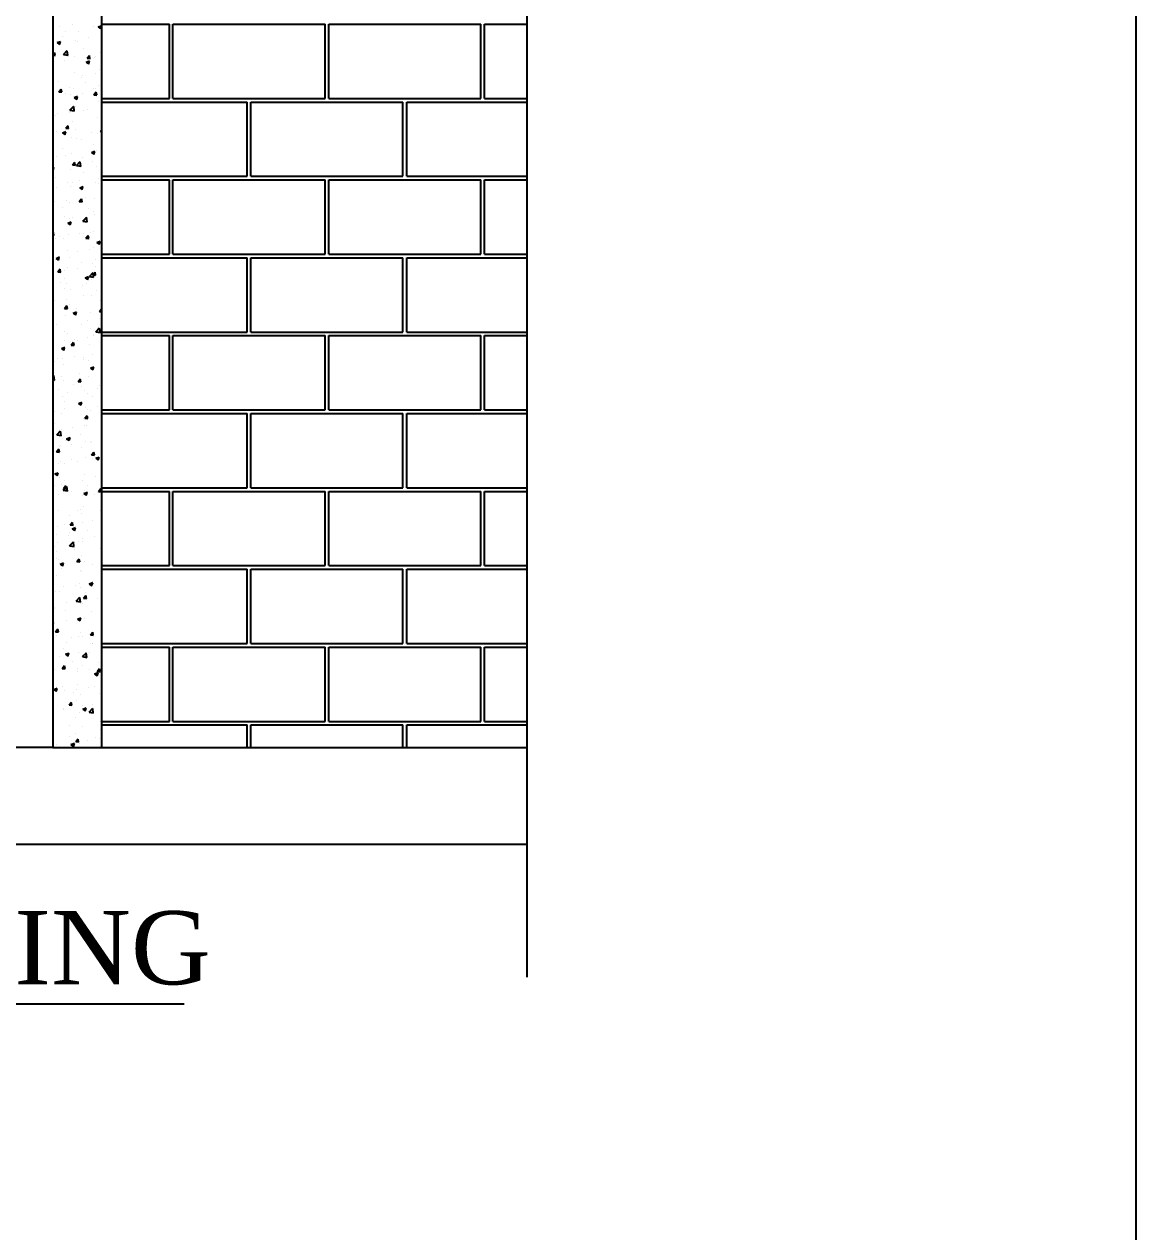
# Model space of a CAD drawing. Header units: metres. Extents: x 2267204 to 2267561, y 3771 to 3959.
# Drawn here: x 2267523.67 to 2267526.318, y 3937.29 to 3940.168 of the extents above; entities that cross this region are included whole.
import ezdxf

# ---------------------------------------------------------------- set-up
doc = ezdxf.new("R2010")
doc.units = ezdxf.units.M
doc.header["$LTSCALE"] = 3.5
doc.header["$MEASUREMENT"] = 0
doc.layers.get('0').update_dxf_attribs({"linetype": 'CONTINUOUS'})
doc.styles.add('Times', font='times.ttf')

# ---------------------------------------------------------------- blocks, each defined once
blk = doc.blocks.new('A$C267C1C9C')
for p, q in [((4990.57, 2436.66), (4990.57, 2614.69)), ((4946.1, 2586.09), (4946.1, 2458.23)), ((4950.67, 2586.09), (4950.67, 2458.23)), ((4946.76, 2525.91), (4946.76, 2525.91)), ((4947.9, 2526.06), (4947.9, 2526.06)), ((4949.93, 2525.82), (4949.93, 2525.82)), ((4950.33, 2525.82), (4950.65, 2525.94)), ((4950.33, 2525.82), (4950.55, 2525.67)), ((4950.55, 2525.64), (4950.64, 2525.92)), ((4950.67, 2526.08), (4957.02, 2526.08)), ((4957.02, 2519.12), (4957.02, 2526.08)), ((4957.36, 2526.08), (4971.63, 2526.08)), ((4957.36, 2519.12), (4957.36, 2526.08)), ((4971.63, 2519.12), (4971.63, 2526.08)), ((4971.97, 2526.08), (4986.24, 2526.08)), ((4971.97, 2519.12), (4971.97, 2526.08)), ((4986.24, 2519.12), (4986.24, 2526.08)), ((4986.58, 2526.08), (4990.57, 2526.08)), ((4986.58, 2519.12), (4986.58, 2526.08)), ((4946.99, 2524.89), (4946.99, 2524.89)), ((4947.26, 2525.36), (4947.26, 2525.36)), ((4948.47, 2525.4), (4948.47, 2525.4)), ((4949.43, 2524.79), (4949.43, 2524.79)), ((4950.59, 2524.91), (4950.59, 2524.91)), ((4946.49, 2524.35), (4946.81, 2524.47)), ((4946.49, 2524.35), (4946.72, 2524.19)), ((4946.7, 2524.26), (4946.7, 2524.26)), ((4946.71, 2524.17), (4946.81, 2524.45)), ((4947.09, 2523.23), (4947.45, 2523.6)), ((4947.5, 2523.15), (4947.45, 2523.58)), ((4948.22, 2524.57), (4948.22, 2524.57)), ((4948.43, 2524.49), (4948.43, 2524.49)), ((4949.01, 2523.77), (4949.01, 2523.77)), ((4946.1, 2523.26), (4946.25, 2523.44)), ((4946.1, 2523.17), (4946.3, 2523.15)), ((4946.3, 2523.13), (4946.25, 2523.42)), ((4946.34, 2523.31), (4946.34, 2523.31)), ((4947.09, 2523.23), (4947.5, 2523.16)), ((4947.23, 2522.69), (4947.23, 2522.69)), ((4947.56, 2523.08), (4947.56, 2523.08)), ((4948.16, 2523.05), (4948.16, 2523.05)), ((4949.22, 2522.51), (4949.53, 2522.63)), ((4949.22, 2522.51), (4949.44, 2522.35)), ((4949.3, 2522.89), (4949.52, 2523.15)), ((4949.3, 2522.89), (4949.58, 2522.87)), ((4949.44, 2522.33), (4949.53, 2522.61)), ((4949.57, 2522.84), (4949.52, 2523.13)), ((4950, 2522.98), (4950, 2522.98)), ((4950.11, 2523.07), (4950.11, 2523.07)), ((4950.54, 2523.39), (4950.54, 2523.39)), ((4948.11, 2521.53), (4948.11, 2521.53)), ((4948.91, 2521.26), (4948.91, 2521.26)), ((4950.06, 2521.42), (4950.06, 2521.42)), ((4950.48, 2521.87), (4950.48, 2521.87)), ((4946.16, 2520.58), (4946.16, 2520.58)), ((4946.67, 2520.75), (4946.67, 2520.75)), ((4947.63, 2520.14), (4947.63, 2520.14)), ((4948.82, 2521.04), (4948.82, 2521.04)), ((4949.11, 2520.65), (4949.11, 2520.65)), ((4950.42, 2520.35), (4950.42, 2520.35)), ((4946.66, 2519.74), (4946.88, 2520)), ((4946.66, 2519.74), (4946.94, 2519.72)), ((4946.93, 2519.7), (4946.88, 2519.98)), ((4947.25, 2519.58), (4947.25, 2519.58)), ((4947.71, 2519.46), (4947.71, 2519.46)), ((4948.05, 2520.01), (4948.05, 2520.01)), ((4948.1, 2519.2), (4948.42, 2519.32)), ((4948.1, 2519.2), (4948.33, 2519.04)), ((4948.33, 2519.02), (4948.42, 2519.3)), ((4948.86, 2519.61), (4948.86, 2519.61)), ((4949.91, 2520.04), (4949.91, 2520.04)), ((4949.94, 2519.45), (4950.16, 2519.72)), ((4949.94, 2519.45), (4950.21, 2519.43)), ((4950.07, 2520.03), (4950.07, 2520.03)), ((4950.21, 2519.41), (4950.15, 2519.69)), ((4950.58, 2519.84), (4950.58, 2519.84)), ((4950.67, 2519.12), (4957.02, 2519.12)), ((4957.36, 2519.12), (4971.63, 2519.12)), ((4971.97, 2519.12), (4986.24, 2519.12)), ((4986.58, 2519.12), (4990.57, 2519.12)), ((4947.65, 2517.81), (4947.65, 2517.81)), ((4947.7, 2518.02), (4948.06, 2518.39)), ((4947.7, 2518.02), (4948.11, 2517.96)), ((4948, 2518.49), (4948, 2518.49)), ((4948.1, 2517.94), (4948.05, 2518.37)), ((4948.2, 2518.32), (4948.2, 2518.32)), ((4948.99, 2517.98), (4948.99, 2517.98)), ((4949.38, 2518.04), (4949.38, 2518.04)), ((4950.37, 2518.83), (4950.37, 2518.83)), ((4950.64, 2518.22), (4950.64, 2518.22)), ((4950.67, 2518.78), (4964.32, 2518.78)), ((4964.32, 2511.81), (4964.32, 2518.78)), ((4964.66, 2518.78), (4978.93, 2518.78)), ((4964.66, 2511.81), (4964.66, 2518.78)), ((4978.93, 2511.81), (4978.93, 2518.78)), ((4979.28, 2518.78), (4990.57, 2518.78)), ((4979.28, 2511.81), (4979.28, 2518.78)), ((4946.33, 2517.53), (4946.33, 2517.53)), ((4946.51, 2517.66), (4946.51, 2517.66)), ((4947.94, 2516.97), (4947.94, 2516.97)), ((4950.31, 2517.31), (4950.31, 2517.31)), ((4946.45, 2516.01), (4946.45, 2516.01)), ((4946.99, 2515.89), (4947.31, 2516.01)), ((4946.99, 2515.89), (4947.22, 2515.73)), ((4947.22, 2515.71), (4947.31, 2515.99)), ((4947.3, 2516.31), (4947.52, 2516.57)), ((4947.3, 2516.31), (4947.57, 2516.28)), ((4947.31, 2515.99), (4947.31, 2515.99)), ((4947.57, 2516.26), (4947.51, 2516.55)), ((4948.18, 2516.24), (4948.18, 2516.24)), ((4949.75, 2515.89), (4949.75, 2515.89)), ((4950.26, 2515.79), (4950.26, 2515.79)), ((4950.57, 2516.02), (4950.67, 2516.14)), ((4950.57, 2516.02), (4950.67, 2516.01)), ((4946.14, 2514.8), (4946.14, 2514.8)), ((4946.98, 2514.44), (4946.98, 2514.44)), ((4947.89, 2515.45), (4947.89, 2515.45)), ((4948.27, 2515.38), (4948.27, 2515.38)), ((4948.8, 2515.26), (4948.8, 2515.26)), ((4949.86, 2514.82), (4949.86, 2514.82)), ((4946.4, 2513.67), (4946.4, 2513.67)), ((4947.24, 2513.8), (4947.24, 2513.8)), ((4947.83, 2513.93), (4947.83, 2513.93)), ((4948.84, 2513.57), (4948.84, 2513.57)), ((4949.72, 2514.05), (4950.04, 2514.17)), ((4949.72, 2514.05), (4949.95, 2513.89)), ((4949.9, 2514.26), (4949.9, 2514.26)), ((4949.94, 2513.87), (4950.03, 2514.15)), ((4950.2, 2514.27), (4950.2, 2514.27)), ((4946.1, 2512.66), (4946.2, 2512.7)), ((4946.1, 2512.42), (4946.11, 2512.42)), ((4946.11, 2512.4), (4946.2, 2512.67)), ((4947.77, 2512.41), (4947.77, 2512.41)), ((4947.93, 2512.87), (4948.15, 2513.13)), ((4947.93, 2512.87), (4948.2, 2512.85)), ((4948.2, 2512.83), (4948.15, 2513.11)), ((4948.3, 2512.82), (4948.66, 2513.19)), ((4948.3, 2512.82), (4948.71, 2512.75)), ((4948.71, 2512.74), (4948.66, 2513.17)), ((4948.66, 2513.02), (4948.66, 2513.02)), ((4948.98, 2512.2), (4948.98, 2512.2)), ((4949.81, 2513.17), (4949.81, 2513.17)), ((4950.15, 2512.75), (4950.15, 2512.75)), ((4946.32, 2511.74), (4946.32, 2511.74)), ((4947.46, 2511.22), (4947.46, 2511.22)), ((4947.95, 2511.23), (4947.95, 2511.23)), ((4948.61, 2511.37), (4948.61, 2511.37)), ((4950.09, 2511.23), (4950.09, 2511.23)), ((4950.33, 2511.59), (4950.33, 2511.59)), ((4950.39, 2511.13), (4950.39, 2511.13)), ((4950.67, 2511.81), (4964.32, 2511.81)), ((4950.67, 2511.47), (4957.02, 2511.47)), ((4957.02, 2504.51), (4957.02, 2511.47)), ((4957.36, 2511.47), (4971.63, 2511.47)), ((4957.36, 2504.51), (4957.36, 2511.47)), ((4964.66, 2511.81), (4978.93, 2511.81)), ((4971.63, 2504.51), (4971.63, 2511.47)), ((4971.97, 2511.47), (4986.24, 2511.47)), ((4971.97, 2504.51), (4971.97, 2511.47)), ((4979.28, 2511.81), (4990.57, 2511.81)), ((4986.24, 2504.51), (4986.24, 2511.47)), ((4986.58, 2511.47), (4990.57, 2511.47)), ((4986.58, 2504.51), (4986.58, 2511.47)), ((4946.48, 2510.72), (4946.48, 2510.72)), ((4947.72, 2510.89), (4947.72, 2510.89)), ((4948.61, 2510.74), (4948.93, 2510.86)), ((4948.61, 2510.74), (4948.83, 2510.58)), ((4948.83, 2510.56), (4948.92, 2510.84)), ((4948.91, 2510.62), (4948.91, 2510.62)), ((4946.13, 2509.02), (4946.13, 2509.02)), ((4946.26, 2509.42), (4946.26, 2509.42)), ((4947.04, 2508.91), (4947.04, 2508.91)), ((4947.4, 2509.57), (4947.4, 2509.57)), ((4947.66, 2509.37), (4947.66, 2509.37)), ((4948.56, 2509.44), (4948.78, 2509.7)), ((4948.56, 2509.44), (4948.84, 2509.41)), ((4948.83, 2509.39), (4948.78, 2509.68)), ((4948.79, 2509.48), (4948.79, 2509.48)), ((4949.13, 2509.79), (4949.13, 2509.79)), ((4949.48, 2508.81), (4949.48, 2508.81)), ((4950.04, 2509.71), (4950.04, 2509.71)), ((4946.2, 2507.76), (4946.2, 2507.76)), ((4947.22, 2508.02), (4947.22, 2508.02)), ((4947.61, 2507.85), (4947.61, 2507.85)), ((4947.93, 2507.99), (4947.93, 2507.99)), ((4948.91, 2507.61), (4949.27, 2507.98)), ((4949.31, 2507.53), (4949.26, 2507.97)), ((4949.89, 2508.47), (4949.89, 2508.47)), ((4949.98, 2508.19), (4949.98, 2508.19)), ((4946.1, 2506.5), (4946.14, 2506.55)), ((4946.19, 2506.24), (4946.14, 2506.53)), ((4946.15, 2506.58), (4946.15, 2506.58)), ((4947.5, 2507.42), (4947.82, 2507.55)), ((4947.5, 2507.42), (4947.72, 2507.27)), ((4947.72, 2507.25), (4947.81, 2507.52)), ((4948.91, 2507.61), (4949.32, 2507.55)), ((4949.61, 2506.57), (4949.61, 2506.57)), ((4949.92, 2506.67), (4949.92, 2506.67)), ((4946.1, 2506.27), (4946.19, 2506.26)), ((4946.3, 2505.96), (4946.3, 2505.96)), ((4946.73, 2506.19), (4946.73, 2506.19)), ((4947.12, 2505.97), (4947.12, 2505.97)), ((4947.55, 2506.33), (4947.55, 2506.33)), ((4948.59, 2506.48), (4948.59, 2506.48)), ((4948.97, 2506.42), (4948.97, 2506.42)), ((4949.2, 2506), (4949.42, 2506.26)), ((4949.2, 2506), (4949.47, 2505.98)), ((4949.47, 2505.96), (4949.41, 2506.24)), ((4949.55, 2505.86), (4949.55, 2505.86)), ((4950.22, 2505.59), (4950.54, 2505.71)), ((4950.22, 2505.59), (4950.45, 2505.43)), ((4950.45, 2505.41), (4950.54, 2505.69)), ((4946.39, 2504.11), (4946.71, 2504.24)), ((4947.5, 2504.81), (4947.5, 2504.81)), ((4948.41, 2504.77), (4948.41, 2504.77)), ((4949.56, 2504.92), (4949.56, 2504.92)), ((4949.87, 2505.15), (4949.87, 2505.15)), ((4950.67, 2504.51), (4957.02, 2504.51)), ((4957.36, 2504.51), (4971.63, 2504.51)), ((4971.97, 2504.51), (4986.24, 2504.51)), ((4986.58, 2504.51), (4990.57, 2504.51)), ((4946.11, 2503.24), (4946.11, 2503.24)), ((4946.39, 2504.11), (4946.61, 2503.96)), ((4946.56, 2502.85), (4946.78, 2503.12)), ((4946.61, 2503.94), (4946.7, 2504.21)), ((4946.82, 2502.81), (4946.77, 2503.09)), ((4947.44, 2503.29), (4947.44, 2503.29)), ((4947.68, 2504.15), (4947.68, 2504.15)), ((4948.36, 2503.12), (4948.36, 2503.12)), ((4948.78, 2503.69), (4948.78, 2503.69)), ((4949.81, 2503.63), (4949.81, 2503.63)), ((4950.08, 2503.35), (4950.08, 2503.35)), ((4950.12, 2504.05), (4950.12, 2504.05)), ((4950.67, 2504.16), (4964.32, 2504.16)), ((4964.32, 2497.2), (4964.32, 2504.16)), ((4964.66, 2497.2), (4964.66, 2504.16)), ((4964.66, 2504.16), (4978.93, 2504.16)), ((4978.93, 2497.2), (4978.93, 2504.16)), ((4979.28, 2497.2), (4979.28, 2504.16)), ((4979.28, 2504.16), (4990.57, 2504.16)), ((4946.56, 2502.85), (4946.83, 2502.83)), ((4947.21, 2502.97), (4947.21, 2502.97)), ((4947.21, 2502.23), (4947.21, 2502.23)), ((4949.11, 2502.27), (4949.43, 2502.4)), ((4949.11, 2502.27), (4949.34, 2502.12)), ((4949.33, 2502.1), (4949.43, 2502.37)), ((4949.52, 2502.41), (4949.87, 2502.78)), ((4949.52, 2502.41), (4949.92, 2502.35)), ((4949.76, 2502.11), (4949.76, 2502.11)), ((4949.83, 2502.57), (4950.05, 2502.83)), ((4949.83, 2502.57), (4950.1, 2502.54)), ((4949.92, 2502.33), (4949.87, 2502.76)), ((4949.87, 2502.69), (4949.87, 2502.69)), ((4950.1, 2502.52), (4950.05, 2502.81)), ((4946.79, 2501.82), (4946.79, 2501.82)), ((4947.15, 2501.32), (4947.15, 2501.32)), ((4947.39, 2501.77), (4947.39, 2501.77)), ((4947.76, 2501.21), (4947.76, 2501.21)), ((4948.88, 2501.55), (4948.88, 2501.55)), ((4949.23, 2501.72), (4949.23, 2501.72)), ((4950.19, 2501.11), (4950.19, 2501.11)), ((4946.29, 2500.18), (4946.29, 2500.18)), ((4947.33, 2500.25), (4947.33, 2500.25)), ((4947.68, 2499.75), (4947.68, 2499.75)), ((4948.95, 2500.64), (4948.95, 2500.64)), ((4949.7, 2500.59), (4949.7, 2500.59)), ((4950.57, 2500.13), (4950.57, 2500.13)), ((4947.19, 2499.42), (4947.41, 2499.68)), ((4947.19, 2499.42), (4947.46, 2499.4)), ((4947.28, 2498.73), (4947.28, 2498.73)), ((4947.46, 2499.37), (4947.41, 2499.66)), ((4948, 2498.96), (4948.32, 2499.09)), ((4948, 2498.96), (4948.23, 2498.81)), ((4948.22, 2498.79), (4948.32, 2499.06)), ((4948.32, 2499.4), (4948.32, 2499.4)), ((4949.65, 2499.07), (4949.65, 2499.07)), ((4950.46, 2499.13), (4950.67, 2499.38)), ((4950.46, 2499.13), (4950.67, 2499.11)), ((4946.48, 2497.94), (4946.48, 2497.94)), ((4948.76, 2497.91), (4948.76, 2497.91)), ((4949.36, 2498.32), (4949.36, 2498.32)), ((4949.59, 2497.55), (4949.59, 2497.55)), ((4950.12, 2497.21), (4950.48, 2497.58)), ((4950.52, 2497.12), (4950.47, 2497.56)), ((4950.51, 2498.47), (4950.51, 2498.47)), ((4947.2, 2496.45), (4947.2, 2496.45)), ((4947.22, 2497.21), (4947.22, 2497.21)), ((4947.43, 2497.06), (4947.43, 2497.06)), ((4948.16, 2496.52), (4948.16, 2496.52)), ((4948.4, 2496.45), (4948.4, 2496.45)), ((4949.31, 2496.67), (4949.31, 2496.67)), ((4949.86, 2496.91), (4949.86, 2496.91)), ((4949.87, 2496.96), (4949.87, 2496.96)), ((4950.12, 2497.21), (4950.53, 2497.14)), ((4950.67, 2497.2), (4964.32, 2497.2)), ((4950.67, 2496.86), (4957.02, 2496.86)), ((4957.02, 2489.89), (4957.02, 2496.86)), ((4957.36, 2496.86), (4971.63, 2496.86)), ((4957.36, 2489.89), (4957.36, 2496.86)), ((4964.66, 2497.2), (4978.93, 2497.2)), ((4971.63, 2489.89), (4971.63, 2496.86)), ((4971.97, 2496.86), (4986.24, 2496.86)), ((4971.97, 2489.89), (4971.97, 2496.86)), ((4979.28, 2497.2), (4990.57, 2497.2)), ((4986.24, 2489.89), (4986.24, 2496.86)), ((4986.58, 2496.86), (4990.57, 2496.86)), ((4986.58, 2489.89), (4986.58, 2496.86)), ((4946.89, 2495.65), (4947.21, 2495.77)), ((4946.89, 2495.65), (4947.12, 2495.5)), ((4947.11, 2495.48), (4947.2, 2495.75)), ((4947.16, 2495.69), (4947.16, 2495.69)), ((4947.82, 2495.98), (4948.04, 2496.25)), ((4947.82, 2495.98), (4948.1, 2495.96)), ((4948.09, 2495.94), (4948.04, 2496.22)), ((4949.54, 2496.03), (4949.54, 2496.03)), ((4946.28, 2494.4), (4946.28, 2494.4)), ((4946.52, 2494.74), (4946.52, 2494.74)), ((4946.96, 2494.72), (4946.96, 2494.72)), ((4947.11, 2494.17), (4947.11, 2494.17)), ((4948.11, 2494.87), (4948.11, 2494.87)), ((4948.94, 2494.85), (4948.94, 2494.85)), ((4948.96, 2494.64), (4948.96, 2494.64)), ((4949.48, 2494.51), (4949.48, 2494.51)), ((4949.83, 2495.1), (4949.83, 2495.1)), ((4946.1, 2493.02), (4946.21, 2493.13)), ((4946.26, 2492.68), (4946.2, 2493.11)), ((4946.9, 2493.07), (4946.9, 2493.07)), ((4948.63, 2493.3), (4948.63, 2493.3)), ((4949.42, 2492.99), (4949.42, 2492.99)), ((4949.61, 2493.81), (4949.93, 2493.94)), ((4949.61, 2493.81), (4949.84, 2493.66)), ((4949.84, 2493.64), (4949.93, 2493.91)), ((4946.1, 2492.72), (4946.26, 2492.69)), ((4946.6, 2491.8), (4946.6, 2491.8)), ((4947.05, 2492.65), (4947.05, 2492.65)), ((4948.07, 2492.31), (4948.07, 2492.31)), ((4948.46, 2492.55), (4948.68, 2492.81)), ((4948.46, 2492.55), (4948.73, 2492.53)), ((4948.73, 2492.5), (4948.67, 2492.79)), ((4948.75, 2492.13), (4948.75, 2492.13)), ((4950.32, 2491.88), (4950.32, 2491.88)), ((4950.51, 2492.2), (4950.51, 2492.2)), ((4947, 2491.13), (4947, 2491.13)), ((4947.18, 2490.67), (4947.18, 2490.67)), ((4947.43, 2491.5), (4947.43, 2491.5)), ((4948.5, 2490.5), (4948.82, 2490.62)), ((4949.04, 2491.69), (4949.04, 2491.69)), ((4949.37, 2491.47), (4949.37, 2491.47)), ((4949.85, 2491.13), (4949.85, 2491.13)), ((4946.23, 2489.7), (4946.23, 2489.7)), ((4946.94, 2489.6), (4946.94, 2489.6)), ((4947.16, 2489.99), (4947.16, 2489.99)), ((4948.5, 2490.5), (4948.73, 2490.35)), ((4948.73, 2490.33), (4948.82, 2490.6)), ((4949.11, 2490.08), (4949.11, 2490.08)), ((4949.31, 2489.95), (4949.31, 2489.95)), ((4949.6, 2489.88), (4949.6, 2489.88)), ((4950.26, 2490.23), (4950.26, 2490.23)), ((4950.67, 2489.89), (4957.02, 2489.89)), ((4950.67, 2489.55), (4964.32, 2489.55)), ((4957.36, 2489.89), (4971.63, 2489.89)), ((4964.32, 2482.59), (4964.32, 2489.55)), ((4964.66, 2489.55), (4978.93, 2489.55)), ((4964.66, 2482.59), (4964.66, 2489.55)), ((4971.97, 2489.89), (4986.24, 2489.89)), ((4978.93, 2482.59), (4978.93, 2489.55)), ((4979.28, 2489.55), (4990.57, 2489.55)), ((4979.28, 2482.59), (4979.28, 2489.55)), ((4986.58, 2489.89), (4990.57, 2489.89)), ((4946.26, 2488.62), (4946.26, 2488.62)), ((4948.93, 2489.07), (4948.93, 2489.07)), ((4949.06, 2488.43), (4949.06, 2488.43)), ((4949.09, 2489.11), (4949.31, 2489.38)), ((4949.09, 2489.11), (4949.36, 2489.09)), ((4949.26, 2488.43), (4949.26, 2488.43)), ((4949.36, 2489.07), (4949.31, 2489.35)), ((4946.27, 2487.65), (4946.27, 2487.65)), ((4946.46, 2487.55), (4946.81, 2487.92)), ((4946.46, 2487.55), (4946.86, 2487.49)), ((4946.86, 2487.47), (4946.81, 2487.91)), ((4946.89, 2488.08), (4946.89, 2488.08)), ((4947.39, 2487.19), (4947.71, 2487.31)), ((4947.62, 2487.02), (4947.71, 2487.29)), ((4947.91, 2488.28), (4947.91, 2488.28)), ((4948.71, 2487.55), (4948.71, 2487.55)), ((4946.45, 2485.97), (4946.67, 2486.23)), ((4946.72, 2485.92), (4946.66, 2486.21)), ((4946.71, 2486.47), (4946.71, 2486.47)), ((4946.83, 2486.56), (4946.83, 2486.56)), ((4947.24, 2487.04), (4947.24, 2487.04)), ((4947.39, 2487.19), (4947.62, 2487.04)), ((4947.86, 2486.63), (4947.86, 2486.63)), ((4948.74, 2486.35), (4948.74, 2486.35)), ((4949.2, 2486.91), (4949.2, 2486.91)), ((4949.58, 2486.85), (4949.58, 2486.85)), ((4949.68, 2486.94), (4949.68, 2486.94)), ((4946.45, 2485.97), (4946.72, 2485.94)), ((4946.78, 2485.04), (4946.78, 2485.04)), ((4947.8, 2485.23), (4947.8, 2485.23)), ((4948.38, 2485.05), (4948.38, 2485.05)), ((4949.15, 2485.39), (4949.15, 2485.39)), ((4949.72, 2485.68), (4949.94, 2485.94)), ((4949.72, 2485.68), (4950, 2485.66)), ((4949.83, 2485.34), (4949.83, 2485.34)), ((4949.99, 2485.63), (4949.94, 2485.92)), ((4950.12, 2485.35), (4950.44, 2485.47)), ((4950.12, 2485.35), (4950.35, 2485.2)), ((4950.24, 2485.12), (4950.24, 2485.12)), ((4950.34, 2485.18), (4950.43, 2485.45)), ((4946.28, 2483.88), (4946.6, 2484)), ((4946.28, 2483.88), (4946.51, 2483.73)), ((4946.5, 2483.7), (4946.6, 2483.98)), ((4946.65, 2484.82), (4946.65, 2484.82)), ((4947.17, 2484.89), (4947.17, 2484.89)), ((4949.09, 2483.87), (4949.09, 2483.87)), ((4946.25, 2482.83), (4946.25, 2482.83)), ((4946.72, 2483.52), (4946.72, 2483.52)), ((4946.91, 2482.89), (4946.91, 2482.89)), ((4947.06, 2482.35), (4947.42, 2482.72)), ((4947.08, 2482.53), (4947.3, 2482.79)), ((4947.18, 2483.25), (4947.18, 2483.25)), ((4947.35, 2482.49), (4947.3, 2482.77)), ((4947.47, 2482.27), (4947.42, 2482.7)), ((4948.91, 2483.29), (4948.91, 2483.29)), ((4949.35, 2482.79), (4949.35, 2482.79)), ((4950.07, 2483.63), (4950.07, 2483.63)), ((4946.66, 2482), (4946.66, 2482)), ((4947.06, 2482.35), (4947.47, 2482.29)), ((4947.08, 2482.53), (4947.35, 2482.51)), ((4947.88, 2482.28), (4947.88, 2482.28)), ((4948.86, 2481.83), (4948.86, 2481.83)), ((4949.01, 2482.04), (4949.33, 2482.16)), ((4949.01, 2482.04), (4949.23, 2481.89)), ((4949.04, 2482.35), (4949.04, 2482.35)), ((4949.23, 2481.87), (4949.32, 2482.14)), ((4950.01, 2481.98), (4950.01, 2481.98)), ((4950.32, 2482.18), (4950.32, 2482.18)), ((4950.36, 2482.25), (4950.58, 2482.51)), ((4950.36, 2482.25), (4950.63, 2482.22)), ((4950.63, 2482.2), (4950.57, 2482.49)), ((4950.67, 2482.59), (4964.32, 2482.59)), ((4950.67, 2482.24), (4957.02, 2482.24)), ((4957.02, 2475.28), (4957.02, 2482.24)), ((4957.36, 2482.24), (4971.63, 2482.24)), ((4957.36, 2475.28), (4957.36, 2482.24)), ((4964.66, 2482.59), (4978.93, 2482.59)), ((4971.63, 2475.28), (4971.63, 2482.24)), ((4971.97, 2482.24), (4986.24, 2482.24)), ((4971.97, 2475.28), (4971.97, 2482.24)), ((4979.28, 2482.59), (4990.57, 2482.59)), ((4986.24, 2475.28), (4986.24, 2482.24)), ((4986.58, 2482.24), (4990.57, 2482.24)), ((4986.58, 2475.28), (4986.58, 2482.24)), ((4946.61, 2480.48), (4946.61, 2480.48)), ((4948.44, 2480.47), (4948.44, 2480.47)), ((4948.72, 2480.57), (4948.72, 2480.57)), ((4948.98, 2480.83), (4948.98, 2480.83)), ((4947.66, 2480.03), (4947.66, 2480.03)), ((4947.72, 2479.1), (4947.94, 2479.36)), ((4947.98, 2479.05), (4947.93, 2479.34)), ((4948.81, 2480.18), (4948.81, 2480.18)), ((4948.92, 2479.31), (4948.92, 2479.31)), ((4949.82, 2479.56), (4949.82, 2479.56)), ((4950.54, 2480.41), (4950.54, 2480.41)), ((4946.46, 2478.23), (4946.46, 2478.23)), ((4946.55, 2478.96), (4946.55, 2478.96)), ((4947.16, 2479.11), (4947.16, 2479.11)), ((4947.61, 2478.38), (4947.61, 2478.38)), ((4947.72, 2479.1), (4947.99, 2479.07)), ((4947.9, 2478.73), (4948.22, 2478.85)), ((4947.9, 2478.73), (4948.12, 2478.58)), ((4948.12, 2478.55), (4948.21, 2478.83)), ((4949.33, 2478.61), (4949.33, 2478.61)), ((4946.24, 2477.05), (4946.24, 2477.05)), ((4946.5, 2477.44), (4946.5, 2477.44)), ((4947.55, 2478.14), (4947.55, 2478.14)), ((4947.67, 2477.15), (4948.03, 2477.52)), ((4947.67, 2477.15), (4948.08, 2477.08)), ((4948.07, 2477.06), (4948.02, 2477.5)), ((4948.52, 2477.52), (4948.52, 2477.52)), ((4948.87, 2477.79), (4948.87, 2477.79)), ((4948.9, 2477.51), (4948.9, 2477.51)), ((4949.99, 2478.03), (4949.99, 2478.03)), ((4946.4, 2476.58), (4946.4, 2476.58)), ((4946.44, 2475.92), (4946.44, 2475.92)), ((4948.13, 2476.8), (4948.13, 2476.8)), ((4948.35, 2475.66), (4948.57, 2475.92)), ((4948.62, 2475.62), (4948.57, 2475.9)), ((4948.81, 2476.27), (4948.81, 2476.27)), ((4950.62, 2476.89), (4950.67, 2476.91)), ((4950.62, 2476.89), (4950.67, 2476.86)), ((4946.65, 2475.82), (4946.65, 2475.82)), ((4946.79, 2475.42), (4947.1, 2475.54)), ((4946.79, 2475.42), (4947.01, 2475.26)), ((4946.93, 2475), (4946.93, 2475)), ((4947.01, 2475.24), (4947.1, 2475.52)), ((4948.35, 2475.66), (4948.62, 2475.64)), ((4948.71, 2474.78), (4948.71, 2474.78)), ((4949.08, 2475.71), (4949.08, 2475.71)), ((4949.82, 2475.38), (4949.82, 2475.38)), ((4950.67, 2475.28), (4957.02, 2475.28)), ((4950.67, 2474.94), (4964.32, 2474.94)), ((4957.36, 2475.28), (4971.63, 2475.28)), ((4964.32, 2467.97), (4964.32, 2474.94)), ((4964.66, 2474.94), (4978.93, 2474.94)), ((4964.66, 2467.97), (4964.66, 2474.94)), ((4971.97, 2475.28), (4986.24, 2475.28)), ((4978.93, 2467.97), (4978.93, 2474.94)), ((4979.28, 2474.94), (4990.57, 2474.94)), ((4979.28, 2467.97), (4979.28, 2474.94)), ((4986.58, 2475.28), (4990.57, 2475.28)), ((4946.39, 2474.4), (4946.39, 2474.4)), ((4948.76, 2474.75), (4948.76, 2474.75)), ((4949.51, 2473.58), (4949.83, 2473.7)), ((4949.73, 2473.4), (4949.83, 2473.68)), ((4949.76, 2473.73), (4949.76, 2473.73)), ((4949.8, 2473.78), (4949.8, 2473.78)), ((4946.33, 2472.88), (4946.33, 2472.88)), ((4946.72, 2472.87), (4946.72, 2472.87)), ((4947.14, 2473.32), (4947.14, 2473.32)), ((4948.19, 2473.38), (4948.19, 2473.38)), ((4948.62, 2473.58), (4948.62, 2473.58)), ((4948.7, 2473.23), (4948.7, 2473.23)), ((4948.98, 2472.23), (4949.2, 2472.49)), ((4949.16, 2472.77), (4949.16, 2472.77)), ((4949.51, 2473.58), (4949.74, 2473.43)), ((4950.63, 2473.28), (4950.63, 2473.28)), ((4946.28, 2471.36), (4946.28, 2471.36)), ((4947.41, 2471.78), (4947.41, 2471.78)), ((4948.27, 2471.94), (4948.63, 2472.31)), ((4948.27, 2471.94), (4948.68, 2471.88)), ((4948.56, 2471.93), (4948.56, 2471.93)), ((4948.68, 2471.86), (4948.63, 2472.29)), ((4948.65, 2471.71), (4948.65, 2471.71)), ((4948.89, 2471.73), (4948.89, 2471.73)), ((4948.98, 2472.23), (4949.26, 2472.2)), ((4949.25, 2472.18), (4949.2, 2472.47)), ((4950.29, 2472.16), (4950.29, 2472.16)), ((4946.22, 2471.27), (4946.22, 2471.27)), ((4947.29, 2471.06), (4947.29, 2471.06)), ((4948.4, 2470.27), (4948.72, 2470.39)), ((4948.4, 2470.27), (4948.63, 2470.11)), ((4948.62, 2470.09), (4948.72, 2470.37)), ((4949.09, 2470.36), (4949.09, 2470.36)), ((4949.72, 2470.96), (4949.72, 2470.96)), ((4946.21, 2469.98), (4946.21, 2469.98)), ((4946.22, 2469.84), (4946.22, 2469.84)), ((4946.34, 2469.08), (4946.56, 2469.34)), ((4946.61, 2469.03), (4946.56, 2469.32)), ((4947.36, 2470.13), (4947.36, 2470.13)), ((4948.59, 2470.19), (4948.59, 2470.19)), ((4946.15, 2468.33), (4946.15, 2468.33)), ((4946.16, 2468.32), (4946.16, 2468.32)), ((4946.34, 2469.08), (4946.61, 2469.06)), ((4946.4, 2468.72), (4946.4, 2468.72)), ((4947.36, 2468.11), (4947.36, 2468.11)), ((4947.88, 2468.56), (4947.88, 2468.56)), ((4948.54, 2468.67), (4948.54, 2468.67)), ((4948.7, 2469), (4948.7, 2469)), ((4948.83, 2468.62), (4948.83, 2468.62)), ((4949.62, 2468.79), (4949.84, 2469.05)), ((4949.62, 2468.79), (4949.89, 2468.77)), ((4949.79, 2468), (4949.79, 2468)), ((4949.8, 2468.01), (4949.8, 2468.01)), ((4949.89, 2468.75), (4949.83, 2469.03)), ((4950.67, 2467.97), (4964.32, 2467.97)), ((4964.66, 2467.97), (4978.93, 2467.97)), ((4979.28, 2467.97), (4990.57, 2467.97)), ((4947.13, 2467.54), (4947.13, 2467.54)), ((4947.29, 2466.96), (4947.61, 2467.08)), ((4947.29, 2466.96), (4947.52, 2466.8)), ((4947.51, 2466.78), (4947.6, 2467.06)), ((4948.48, 2467.15), (4948.48, 2467.15)), ((4948.88, 2466.74), (4949.24, 2467.11)), ((4949.28, 2466.66), (4949.23, 2467.09)), ((4949.57, 2467.14), (4949.57, 2467.14)), ((4950.67, 2467.63), (4957.02, 2467.63)), ((4957.02, 2460.67), (4957.02, 2467.63)), ((4957.36, 2467.63), (4971.63, 2467.63)), ((4957.36, 2460.67), (4957.36, 2467.63)), ((4971.63, 2460.67), (4971.63, 2467.63)), ((4971.97, 2467.63), (4986.24, 2467.63)), ((4971.97, 2460.67), (4971.97, 2467.63)), ((4986.24, 2460.67), (4986.24, 2467.63)), ((4986.58, 2467.63), (4990.57, 2467.63)), ((4986.58, 2460.67), (4986.58, 2467.63)), ((4946.11, 2466.8), (4946.11, 2466.8)), ((4946.68, 2466.76), (4946.68, 2466.76)), ((4946.97, 2465.64), (4947.19, 2465.91)), ((4947.24, 2465.6), (4947.19, 2465.88)), ((4947.93, 2466.3), (4947.93, 2466.3)), ((4948.87, 2465.94), (4948.87, 2465.94)), ((4948.88, 2466.74), (4949.29, 2466.67)), ((4950.36, 2466.2), (4950.36, 2466.2)), ((4946.21, 2465.49), (4946.21, 2465.49)), ((4946.97, 2465.64), (4947.25, 2465.62)), ((4948.37, 2465.33), (4948.37, 2465.33)), ((4948.43, 2465.63), (4948.43, 2465.63)), ((4949.51, 2465.49), (4949.51, 2465.49)), ((4950.01, 2465.12), (4950.33, 2465.24)), ((4950.01, 2465.12), (4950.24, 2464.97)), ((4950.24, 2464.94), (4950.33, 2465.22)), ((4950.25, 2465.36), (4950.47, 2465.62)), ((4950.25, 2465.36), (4950.52, 2465.33)), ((4950.52, 2465.31), (4950.47, 2465.6)), ((4946.18, 2463.65), (4946.5, 2463.77)), ((4946.18, 2463.65), (4946.4, 2463.49)), ((4946.4, 2463.47), (4946.49, 2463.75)), ((4947.04, 2463.97), (4947.04, 2463.97)), ((4947.16, 2463.53), (4947.16, 2463.53)), ((4948.31, 2463.68), (4948.31, 2463.68)), ((4948.37, 2464.11), (4948.37, 2464.11)), ((4949.47, 2463.86), (4949.47, 2463.86)), ((4950.04, 2463.91), (4950.04, 2463.91)), ((4947.61, 2462.21), (4947.83, 2462.47)), ((4947.88, 2462.16), (4947.82, 2462.45)), ((4948, 2463.35), (4948, 2463.35)), ((4948.31, 2462.59), (4948.31, 2462.59)), ((4948.68, 2463.22), (4948.68, 2463.22)), ((4950.44, 2463.25), (4950.44, 2463.25)), ((4950.66, 2462.91), (4950.66, 2462.91)), ((4946.13, 2461.65), (4946.13, 2461.65)), ((4947.11, 2461.88), (4947.11, 2461.88)), ((4947.11, 2461.76), (4947.11, 2461.76)), ((4947.61, 2462.21), (4947.88, 2462.19)), ((4948.57, 2461.54), (4948.57, 2461.54)), ((4948.84, 2462.11), (4948.84, 2462.11)), ((4948.9, 2461.81), (4949.22, 2461.93)), ((4948.9, 2461.81), (4949.13, 2461.65)), ((4949.13, 2461.63), (4949.22, 2461.91)), ((4949.49, 2461.53), (4949.84, 2461.9)), ((4949.49, 2461.53), (4949.89, 2461.47)), ((4949.78, 2462.22), (4949.78, 2462.22)), ((4949.89, 2461.45), (4949.84, 2461.89)), ((4950.6, 2461.39), (4950.6, 2461.39)), ((4947.63, 2460.31), (4947.63, 2460.31)), ((4948.26, 2461.07), (4948.26, 2461.07)), ((4948.86, 2460.16), (4948.86, 2460.16)), ((4950.52, 2460.69), (4950.52, 2460.69)), ((4950.67, 2460.67), (4957.02, 2460.67)), ((4950.67, 2460.33), (4964.32, 2460.33)), ((4957.36, 2460.67), (4971.63, 2460.67)), ((4964.32, 2458.23), (4964.32, 2460.33)), ((4964.66, 2460.33), (4978.93, 2460.33)), ((4964.66, 2458.23), (4964.66, 2460.33)), ((4971.97, 2460.67), (4986.24, 2460.67)), ((4978.93, 2458.23), (4978.93, 2460.33)), ((4979.28, 2460.33), (4990.57, 2460.33)), ((4979.28, 2458.23), (4979.28, 2460.33)), ((4986.58, 2460.67), (4990.57, 2460.67)), ((4946.2, 2459.7), (4946.2, 2459.7)), ((4947.68, 2459.21), (4947.68, 2459.21)), ((4948.2, 2459.54), (4948.2, 2459.54)), ((4948.24, 2458.77), (4948.46, 2459.04)), ((4948.51, 2458.73), (4948.46, 2459.01)), ((4950.11, 2459.11), (4950.11, 2459.11)), ((4950.46, 2459.04), (4950.46, 2459.04)), ((4950.55, 2459.87), (4950.55, 2459.87)), ((4946.1, 2458.23), (4886.74, 2458.23)), ((4946.1, 2458.23), (4990.57, 2458.23)), ((4946.2, 2458.7), (4946.2, 2458.7)), ((4946.43, 2458.51), (4946.43, 2458.51)), ((4947.79, 2458.5), (4948.11, 2458.62)), ((4947.79, 2458.5), (4948.02, 2458.34)), ((4948.02, 2458.32), (4948.11, 2458.6)), ((4948.24, 2458.77), (4948.51, 2458.75)), ((4948.64, 2458.6), (4948.64, 2458.6)), ((4949.32, 2458.89), (4949.32, 2458.89)), ((4950.49, 2458.35), (4950.49, 2458.35)), ((4990.57, 2449.1), (4842.27, 2449.1)), ((4882.17, 2434.15), (4958.41, 2434.15))]:
    blk.add_line(p, q)
blk.add_lwpolyline([(4359.89, 2622.14), (5047.66, 2622.14), (5047.66, 2171.67), (4359.89, 2171.67)], close=True)
at = {"style": 'Times'}
blk.add_text('DOOR OPENING', height=6.8686, dxfattribs=at).set_placement((4883.39, 2436))

msp = doc.modelspace()

# ---------------------------------------------------------------- block references
at = {"ltscale": 400, "xscale": 0.0254007739713416, "yscale": 0.0254007739713416, "zscale": 0.0254007739713416}
msp.add_blockref('A$C267C1C9C', (2267398.10333, 3876.00377), dxfattribs=at)

doc.saveas('drawing.dxf')
